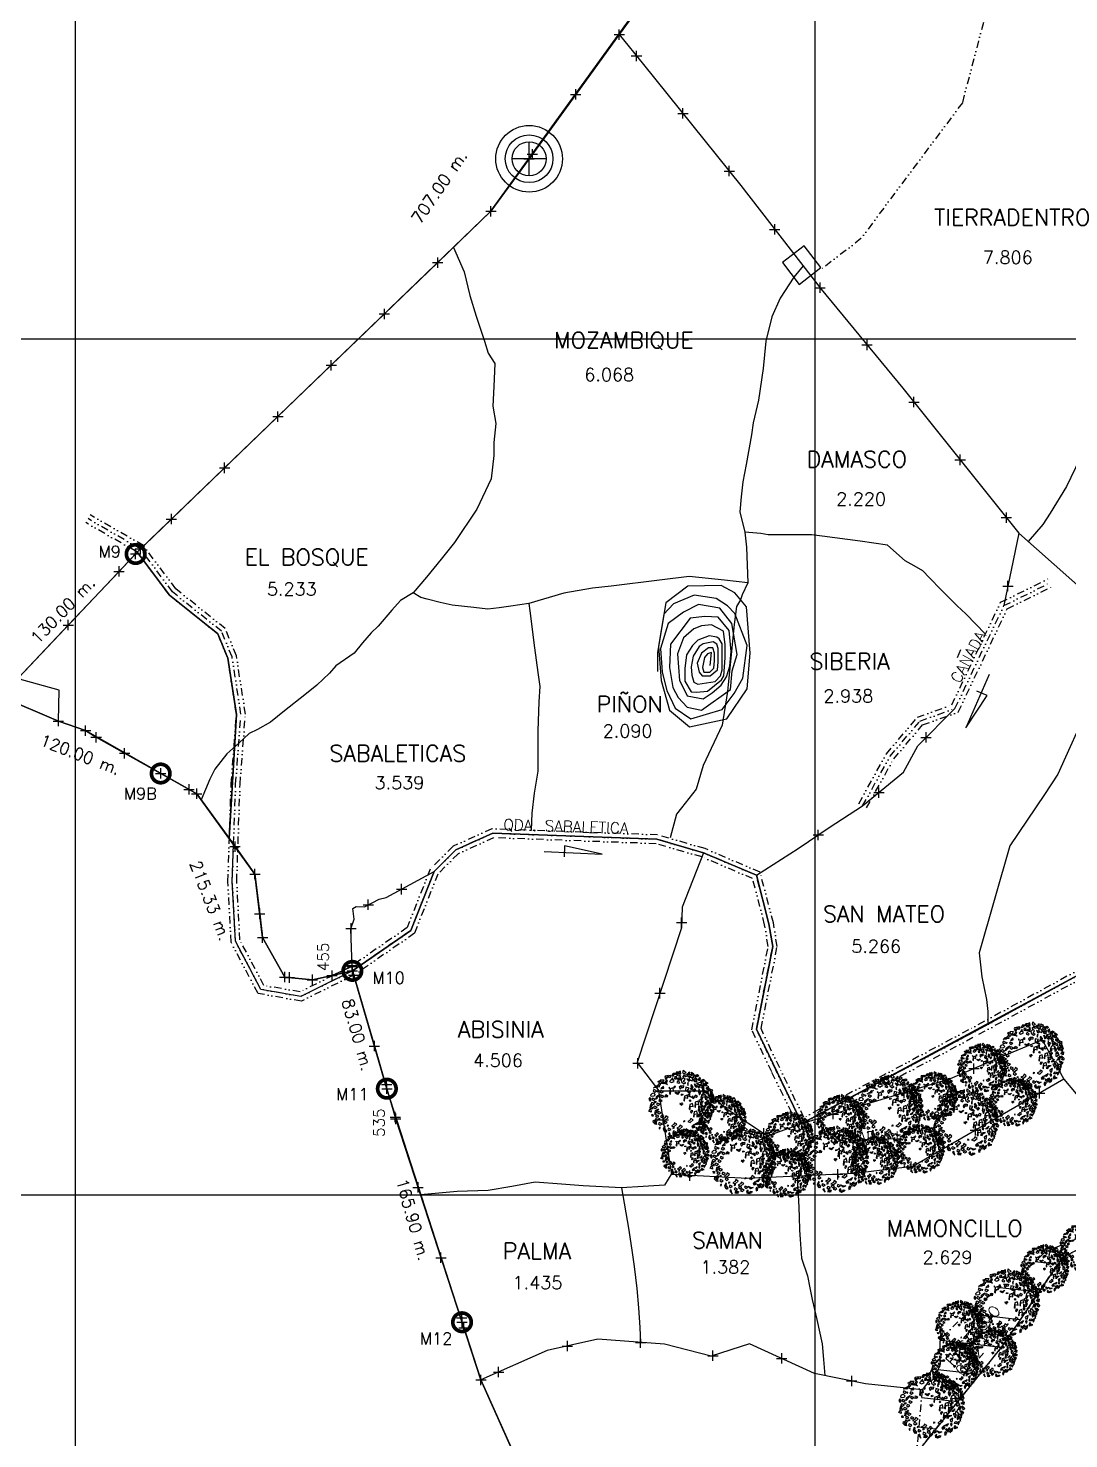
# Model space of a CAD drawing. Extents: x 0 to 28539, y 0 to 9112.
# Drawn here: x 25664 to 26367, y 5932 to 6886 of the extents above; entities that cross this region are included whole.
import ezdxf
from ezdxf.enums import TextEntityAlignment as Align

# ---------------------------------------------------------------- set-up
doc = ezdxf.new("R2010")
doc.units = 0
doc.header["$LTSCALE"] = 10
doc.header["$MEASUREMENT"] = 0
doc.header["$PDMODE"] = 2
doc.header["$PDSIZE"] = 3.5
doc.linetypes.add('DASHDOT', pattern=[1, 0.5, -0.25, 0, -0.25])
doc.linetypes.add('DIVIDE', pattern=[1.25, 0.5, -0.25, 0, -0.25, 0, -0.25])
doc.layers.get('0').update_dxf_attribs({"linetype": 'CONTINUOUS'})
for name, color, linetype in [('ARBOL4', 76, 'CONTINUOUS'), ('AREA', 2, 'CONTINUOUS'), ('CANO', 5, 'DIVIDE'), ('CERCO', 2, 'CONTINUOUS'), ('COORD', 8, 'CONTINUOUS'), ('DIV-', 5, 'CONTINUOUS'), ('HOJA', 8, 'CONTINUOUS'), ('LIMITE', 6, 'CONTINUOUS'), ('MOJON', 2, 'CONTINUOUS'), ('MURO', 3, 'CONTINUOUS'), ('PL', 3, 'CONTINUOUS'), ('PUA', 1, 'CONTINUOUS'), ('R', 1, 'CONTINUOUS'), ('r-100', 6, 'CONTINUOUS'), ('R-100B', 6, 'CONTINUOUS'), ('R60', 2, 'CONTINUOUS'), ('RASTROJO', 2, 'DASHDOT')]:
    doc.layers.add(name, color=color, linetype=linetype)
doc.styles.add('ATTR', font='romans.shx', dxfattribs={"width": 0.8, "height": 0.7})
doc.styles.add('SIMPLEX', font='simplex', dxfattribs={"height": 8})

# ---------------------------------------------------------------- blocks, each defined once
blk = doc.blocks.new('DEC1')
for points in [[(-22.482173, 47.292998), (-22.915303, 48.664658), (-25.556323, 50.836408), (-20.701343, 52.081818), (-20.707443, 47.864548)], [(-17.825703, 50.144688), (-15.340965, 55.637398), (-11.893769, 55.475018), (-12.802246, 52.160138), (-14.540878, 53.429518), (-15.347061, 51.420148), (-14.679306, 50.283108)], [(-10.286347, 57.002498), (-6.636353, 53.173978), (-4.977264, 55.300948), (-2.322731, 54.024758), (-2.654549, 58.704078), (-5.640907, 57.002498)], [(-2.654549, 51.047028), (-4.645447, 48.494678), (-3.318176, 45.091538), (-1.990913, 46.793108)], [(2.096443, 60.253408), (0.995445, 56.151728), (3.318161, 54.875548), (7.299967, 55.726328)], [(2.654526, 51.897798), (6.304517, 49.345458), (10.949967, 51.047028), (8.959067, 52.748598), (6.304517, 51.897798)], [(13.272677, 57.002498), (10.949967, 55.726328), (12.609047, 54.024758), (14.268137, 54.875548)], [(16.259037, 52.323198), (16.922667, 53.599378), (16.590857, 57.002498), (20.904477, 54.450148), (17.918117, 51.472418)], [(21.568117, 51.047028), (27.209017, 53.173978), (29.531737, 50.621628), (26.545377, 48.920058), (26.213557, 51.047028), (24.222657, 50.196248), (23.890837, 48.920058)], [(-44.561383, 31.831348), (-39.273253, 31.705098), (-39.604093, 34.382268), (-36.824663, 35.356908), (-40.368063, 38.431048), (-41.276543, 35.116178)], [(-42.472623, 24.672728), (-44.131713, 23.396548), (-42.804433, 22.971158)], [(-38.104163, 42.886048), (-35.982343, 39.207198), (-33.437553, 39.947208), (-31.223573, 43.364378)], [(-32.518103, 32.329788), (-36.831723, 28.075868), (-31.854473, 28.926648)], [(-31.801213, 37.372358), (-27.415503, 38.148518), (-25.333863, 42.636518), (-27.944843, 42.431948), (-29.220293, 39.953298)], [(-27.902623, 48.490098), (-28.642653, 45.945318), (-26.266303, 45.915268), (-25.694743, 47.690008)], [(-22.563583, 30.628218), (-22.563583, 28.501248), (-21.568133, 29.352038)], [(-17.061733, 46.095918), (-21.688173, 40.867878), (-18.577893, 39.165388), (-13.789101, 40.946228), (-14.889992, 43.454908), (-16.965533, 43.184148)], [(-12.277245, 32.755178), (-14.599968, 30.628218), (-13.604515, 29.777438), (-11.2818, 30.628218)], [(-12.70607, 49.248398), (-13.313744, 45.632738), (-10.937401, 45.602688), (-9.258873, 49.086028)], [(-7.299988, 42.539188), (-9.290886, 39.136068), (-5.640907, 37.859878), (-3.981812, 39.136068)], [(-1.990913, 33.180578), (-4.977264, 30.628218), (-3.318176, 27.225088), (-0.99546, 30.202838)], [(2.322716, 47.218508), (-1.327278, 43.815368), (-0.66365, 40.412228), (3.318161, 37.009098), (6.636337, 38.710668), (2.654526, 40.837618), (5.309077, 44.666158)], [(6.636337, 30.628218), (6.304517, 25.523518), (13.272677, 21.269598), (14.931767, 22.120378), (9.290877, 25.098128), (12.277227, 29.352038)], [(10.949967, 39.136068), (9.622697, 36.158308), (10.618147, 33.605958), (10.949967, 36.158308)], [(19.245397, 47.643888), (12.277227, 47.218508), (13.272677, 43.815368), (17.918117, 41.688418), (18.913577, 44.240768), (17.254487, 45.516938)], [(15.927217, 35.307528), (16.922667, 29.777438), (14.268137, 28.075868), (17.918117, 26.799688), (19.245397, 31.479008)], [(21.568117, 28.075868), (20.240847, 25.098128), (22.231747, 24.247348), (23.890837, 25.948898)], [(24.554477, 46.793108), (21.568117, 44.666158), (23.227197, 42.964588), (26.877177, 44.240768)], [(23.890837, 30.202838), (21.568117, 37.009098), (25.218107, 32.329788)], [(25.549927, 37.859878), (32.186277, 39.561448), (34.177167, 43.389968), (33.181717, 35.307528), (29.199917, 34.882128)], [(31.522627, 48.069288), (29.863537, 46.367708), (28.536287, 43.389968), (32.186277, 45.516938)], [(29.531737, 34.031358), (28.536287, 31.053608), (36.499887, 31.479008), (33.181717, 34.456738)], [(29.863537, 27.650488), (28.536287, 22.971158), (30.527177, 17.441068), (32.186277, 20.418808), (29.863537, 22.120378)], [(35.504437, 27.650488), (36.168077, 22.120378), (39.154437, 21.694998), (40.813507, 23.821948)], [(36.831707, 44.240768), (35.836257, 42.539188), (37.163527, 41.263018), (40.481707, 41.688418)], [(37.495347, 38.285278), (35.836257, 35.732928), (38.158977, 34.031358), (41.477157, 34.031358), (38.158977, 35.307528)], [(40.813507, 40.412228), (40.481707, 39.136068), (42.804427, 37.434478), (45.458957, 37.859878)], [(44.795317, 26.374298), (42.804427, 28.075868), (42.472607, 29.777438), (43.799877, 31.053608), (46.454417, 29.352038)], [(49.772577, 26.799688), (48.445307, 25.098128), (50.436227, 23.396548), (53.754397, 25.523518)], [(-52.427143, -0.850769), (-55.081683, 0.4254), (-56.077133, -5.104706), (-55.081683, -6.380875), (-50.436243, -6.380875), (-51.099873, -5.104706), (-53.754413, -4.253914)], [(-52.427143, 19.568028), (-50.104423, 20.844198), (-46.786243, 17.441068), (-49.108973, 14.888718), (-53.754413, 14.463338), (-54.418043, 17.441068)], [(-48.445333, 5.530108), (-46.786243, 3.828518), (-44.795343, 5.104708)], [(-45.127153, 9.784018), (-44.463523, 14.463338), (-38.490813, 18.717258), (-39.818083, 15.739508)], [(-30.195383, 13.187148), (-28.536293, 17.866458), (-25.218123, 16.164898), (-26.213573, 13.187148), (-27.872663, 14.463338)], [(-5.640907, 20.844198), (-7.963623, 18.291858), (-11.2818, 20.418808), (-11.2818, 22.120378), (-7.963623, 20.844198), (-4.313629, 22.971158)], [(-0.66365, 1.276169), (-2.322731, 0.4254), (-1.327278, -0.425384), (0, 0)], [(-0.66365, 18.717258), (0.663628, 19.142638), (1.659081, 17.441068), (-0.66365, 16.590288)], [(18.581767, 15.739508), (16.922667, 13.187148), (19.245397, 11.060198), (21.236297, 11.910978), (19.577217, 13.612548)], [(29.531737, 7.231658), (31.854457, 4.679318), (32.186277, 0), (35.504437, 3.403137), (33.513537, 9.784018)], [(40.481707, 17.015668), (43.799877, 11.910978), (41.477157, 8.507848), (41.145337, 11.910978)], [(46.454417, 20.844198), (44.463497, 22.120378), (42.472607, 21.269598), (42.804427, 19.568028), (45.458957, 19.142638)], [(46.454417, 6.380878), (46.122607, 4.679318), (43.468057, 5.104708), (43.799877, 7.657058)], [(49.440767, 0.4254), (49.772577, -4.679306), (43.799877, -7.231651), (47.449857, -3.828529)], [(48.777127, 16.164898), (48.445307, 12.761768), (50.768037, 11.060198), (52.095307, 13.187148)], [(51.099847, 20.418808), (52.095307, 16.590288), (56.077117, 13.187148), (54.418027, 17.866458)], [(52.095307, 5.955488), (54.086217, 3.403137), (55.745307, 4.679318), (54.418027, 8.082458)], [(-50.768053, -17.015672), (-50.436243, -19.993412), (-52.427143, -19.568022), (-52.758963, -16.590282)], [(-47.449883, -17.015672), (-46.454433, -9.784004), (-41.145353, -6.806266), (-44.131713, -11.06018)], [(-45.458983, -31.478992), (-46.786243, -26.799672), (-44.463523, -23.396552), (-43.468073, -26.374292), (-44.463523, -28.075852)], [(30.195357, -3.828529), (28.536287, -5.53009), (29.863537, -6.806266)], [(47.118057, -15.739494), (45.127137, -17.866462), (46.122607, -22.120372), (48.445307, -19.568022)], [(50.436227, -9.784004), (51.099847, -13.187141), (53.754397, -13.187141), (55.413487, -10.634796), (53.090757, -11.06018)], [(-28.204473, -43.389972), (-32.518103, -44.240752), (-30.195383, -47.218492), (-26.545393, -46.367702)], [(20.572657, -34.456732), (16.922667, -37.859872), (18.249947, -39.986832), (21.236297, -38.285262)], [(22.563567, -50.621622), (25.218107, -49.770842), (22.563567, -48.069272)], [(24.554477, -39.561442), (23.890837, -40.837612), (27.872647, -44.666142), (34.508987, -42.539172), (32.186277, -40.412222), (27.872647, -41.688402)], [(38.158977, -36.583692), (38.822617, -39.136042), (45.127137, -37.434482)], [(48.113497, -26.799672), (45.127137, -28.501252), (45.458957, -32.755162), (47.118057, -30.202822)], [(-11.2818, -55.300932), (-13.936333, -51.472412), (-10.286347, -51.472412), (-7.963623, -52.323192)], [(9.622697, -56.151712), (6.304517, -54.024762), (8.295417, -52.748592), (8.959067, -53.173982), (12.277227, -53.173982), (12.277227, -51.472412), (15.595407, -51.897802), (14.268137, -54.024762)]]:
    blk.add_lwpolyline(points, close=True)
at = {"style": 'ATTR', "width": 0.8, "flags": 1}
blk.add_attdef('ESTCODE', (0, 0), '', height=0.7, dxfattribs=at)
blk = doc.blocks.new('A$C3B855193')
for p, q in [((3.91, 4.03), (4.16, 4.03)), ((4.04, 3.91), (4.04, 4.16))]:
    blk.add_line(p, q)
for points in [[(1.36, 6.69), (1.18, 6.59), (1.15, 6.73), (1.33, 6.83)], [(2.34, 7.24), (2.35, 7.44), (1.97, 7.36), (1.92, 7.26), (2.05, 6.96), (2.11, 7.04), (2.09, 7.23)], [(2.86, 7.16), (2.8, 7.01), (2.93, 6.92)], [(3.22, 7.07), (3.54, 7.15), (3.97, 6.89), (3.75, 6.89)], [(3.64, 7.8), (3.79, 7.69), (3.66, 7.38), (3.44, 7.46), (3.28, 7.74), (3.45, 7.87)], [(4.24, 7.3), (4.11, 7.38), (4.12, 7.28)], [(5, 6.88), (4.61, 7.04), (4.8, 6.74)], [(4.64, 7.63), (4.78, 7.29), (4.94, 7.39), (5.08, 7.24), (5.17, 7.55), (4.94, 7.51)], [(5.52, 7.52), (5.34, 7.29), (5.46, 7.15), (5.74, 7.1)], [(5.34, 6.97), (5.51, 6.71), (5.85, 6.7), (5.77, 6.87), (5.58, 6.88)], [(6.16, 7.03), (5.97, 7.01), (6.04, 6.85), (6.17, 6.87)], [(6.23, 6.65), (6.3, 6.72), (6.37, 6.94), (6.58, 6.67), (6.31, 6.55)], [(0.93, 5.59), (0.62, 5.73), (0.52, 5.58), (0.71, 5.44)], [(0.58, 5.96), (0.85, 6.17), (1.13, 6.12), (0.96, 5.97), (0.83, 5.99)], [(1.76, 5.49), (1.44, 5.63), (1.35, 5.48), (1.54, 5.34)], [(1.45, 6.48), (1.94, 6.62), (2.27, 6.36), (1.92, 6.43)], [(2.93, 5.95), (2.59, 5.83), (2.51, 5.27), (2.61, 5.19), (2.65, 5.63), (3, 5.56)], [(3.85, 6.21), (4.19, 6.23), (4.17, 5.97), (3.95, 5.96), (3.99, 6.1)], [(5, 4.86), (4.78, 4.93), (4.82, 5.2), (4.93, 5.25), (4.94, 5), (5.18, 4.83)], [(5.16, 6.2), (5.03, 6.14), (5.11, 6.1)], [(5.58, 5.6), (5.38, 5.69), (5.36, 5.61), (5.47, 5.48)], [(6.3, 6.27), (5.84, 6.42), (5.82, 6.18), (6.06, 5.92), (6.19, 6.06), (6.12, 6.19)], [(6.34, 5.55), (6.07, 5.59), (6.09, 5.32), (6.21, 5.25)], [(6.9, 5.07), (6.58, 5.21), (6.39, 5.07), (6.28, 4.73), (6.48, 4.56), (6.5, 4.87), (6.82, 4.81)], [(6.62, 6.08), (6.37, 6.02), (6.44, 5.87), (6.7, 5.86)], [(6.54, 6.43), (6.95, 6.42), (7.04, 6.2), (6.8, 6.17), (6.84, 6.31), (6.69, 6.31), (6.63, 6.24)], [(7.01, 5.49), (6.79, 5.55), (6.61, 5.37), (6.76, 5.33)], [(7.18, 6.14), (7.04, 5.8), (7.22, 5.75), (7.21, 5.55), (7.5, 5.7), (7.31, 5.84)], [(7.21, 5.18), (7.15, 4.87), (7.38, 4.62), (7.43, 4.8), (7.31, 4.94)], [(7.72, 5.44), (7.43, 5.4), (7.42, 5.21), (7.58, 4.98)], [(0.3, 4.54), (0.13, 4.79), (0, 4.56), (0.15, 4.35)], [(0.67, 4.04), (0.35, 4.18), (0.25, 4.03), (0.44, 3.89)], [(0.77, 4.57), (0.46, 4.71), (0.36, 4.56), (0.55, 4.42)], [(1, 3.6), (0.68, 3.73), (0.58, 3.59), (0.77, 3.45)], [(1.35, 3.97), (1.04, 4.11), (0.94, 3.97), (1.13, 3.83)], [(1.62, 4.4), (1.31, 4.54), (1.21, 4.4), (1.4, 4.26)], [(1.83, 4.93), (1.51, 5.07), (1.41, 4.93), (1.6, 4.78)], [(3.89, 4), (3.8, 4.09), (3.77, 4), (3.83, 3.93)], [(4.65, 5.08), (4.31, 4.96), (4.23, 4.4), (4.33, 4.32), (4.37, 4.76), (4.72, 4.68)], [(5.01, 4.48), (5.07, 4.41), (4.99, 4.3), (4.87, 4.42)], [(5.3, 4.07), (4.97, 3.95), (4.89, 3.39), (4.99, 3.31), (5.02, 3.75), (5.38, 3.67)], [(5.89, 4.96), (5.65, 5.08), (5.47, 4.88), (5.73, 4.82)], [(5.96, 4.34), (5.63, 4.22), (5.55, 3.66), (5.65, 3.58), (5.68, 4.02), (6.04, 3.95)], [(6.51, 3.88), (6.19, 3.66), (6.01, 3.79), (6.03, 3.52), (6.36, 3.56)], [(6.62, 4.3), (6.4, 4.3), (6.26, 4.17), (6.43, 4.22)], [(6.41, 3.23), (6.78, 3.56), (6.58, 3.2)], [(7.39, 4), (7.17, 4.44), (6.98, 4.28), (6.98, 3.92), (7.17, 3.93), (7.2, 4.07)], [(7.48, 3.64), (7.26, 3.77), (7.2, 3.62), (7.38, 3.42)], [(7.61, 4.32), (7.71, 4.31), (7.91, 4.43), (7.87, 4.08), (7.6, 4.19)], [(7.67, 3.95), (7.96, 3.65), (7.86, 3.43), (7.67, 3.57), (7.8, 3.65), (7.69, 3.76), (7.6, 3.74)], [(7.82, 4.64), (7.68, 4.75), (7.62, 4.6), (7.72, 4.52)], [(0, 3.13), (0.17, 3.41), (0.27, 3.17), (0.28, 3)], [(0.52, 1.78), (0.56, 2.05), (0.7, 1.96), (0.69, 1.9), (0.78, 1.69), (0.89, 1.74), (0.95, 1.51), (0.78, 1.54)], [(1.23, 2.53), (0.91, 2.67), (0.81, 2.53), (1, 2.39)], [(1.48, 2.94), (1.16, 3.08), (1.06, 2.93), (1.25, 2.79)], [(1.58, 1.6), (1.26, 1.74), (1.17, 1.6), (1.36, 1.45)], [(1.38, 2.19), (1.23, 2.25), (1.18, 2.13)], [(1.85, 2.48), (1.53, 2.62), (1.43, 2.48), (1.62, 2.34)], [(2.07, 2.54), (1.97, 2.32), (1.68, 2.17), (1.99, 2.05), (2.34, 2.35)], [(2.21, 1.79), (1.9, 1.93), (1.8, 1.79), (1.99, 1.64)], [(3.12, 1.73), (3.02, 1.51), (2.73, 1.36), (3.04, 1.24), (3.39, 1.55)], [(4.41, 1.9), (4.26, 1.96), (4.21, 1.84)], [(5.1, 2.24), (5, 2.03), (4.71, 1.88), (5.02, 1.76), (5.37, 2.06)], [(5.34, 3.17), (5.13, 3.21), (5.06, 3), (5.17, 2.9), (5.23, 3.05)], [(5.8, 3.14), (5.47, 3.03), (5.39, 2.47), (5.49, 2.38), (5.52, 2.82), (5.88, 2.75)], [(6.02, 1.81), (5.79, 1.46), (5.51, 1.52), (5.71, 1.63)], [(6.41, 2.78), (6.07, 2.74), (5.78, 2.46), (6.01, 2.44), (6.06, 2.63)], [(6.21, 3.32), (5.98, 3.32), (5.98, 3.17), (6.14, 3.11)], [(6.56, 2.42), (6.23, 2.23), (6.28, 2.03), (6.46, 1.98)], [(6.43, 1.54), (6.46, 1.7), (6.35, 1.8), (6.25, 1.74), (6.29, 1.56)], [(6.81, 2.98), (6.59, 2.96), (6.83, 2.46), (6.93, 2.76)], [(6.74, 1.8), (6.79, 1.97), (6.89, 2.04), (7.01, 1.99), (6.97, 1.77)], [(6.94, 3.33), (7.23, 2.96), (7.53, 2.94), (6.99, 2.78), (6.85, 3.02)], [(7.29, 2.59), (7.09, 2.62), (7.04, 2.43), (7.13, 2.22), (7.12, 2.46)], [(7.75, 3.23), (7.6, 3.29), (7.37, 3.3), (7.61, 3.12)], [(7.52, 2.43), (7.43, 2.42), (7.38, 2.22), (7.48, 2.07)], [(7.65, 2.79), (7.52, 2.81), (7.47, 2.69), (7.59, 2.49)], [(1.23, 1.11), (1.35, 0.96), (1.39, 1.18)], [(1.98, 1.28), (1.88, 1.29), (1.75, 0.93), (2.07, 0.57), (2.14, 0.77), (1.94, 1.01)], [(2.43, 1.39), (2.28, 1.44), (2.23, 1.32)], [(2.71, 0.92), (2.39, 1.06), (2.29, 0.91), (2.48, 0.77)], [(2.55, 0.5), (2.4, 0.38), (2.68, 0.03)], [(3.1, 1.09), (2.95, 1.15), (2.9, 1.03)], [(3.33, 0.59), (3.01, 0.73), (2.91, 0.58), (3.1, 0.44)], [(3.44, 0.13), (3.25, 0.27), (2.99, 0.14), (3.2, 0.1)], [(3.79, 1.44), (3.69, 1.22), (3.4, 1.07), (3.71, 0.95), (4.06, 1.26)], [(3.84, 0.76), (3.53, 0.9), (3.43, 0.76), (3.62, 0.62)], [(4.12, 0.5), (3.93, 0.56), (3.68, 0.39), (3.91, 0.31)], [(4.55, 0.82), (4.24, 0.95), (4.14, 0.81), (4.33, 0.67)], [(4.59, 0.45), (4.39, 0.31), (4.46, 0.14), (4.67, 0.11), (4.58, 0.24)], [(5.21, 0.79), (4.89, 0.63), (4.57, 0.94), (4.88, 0.8)], [(5.51, 1.14), (5.39, 1.12), (5.34, 1.3), (5.52, 1.35)], [(5.63, 0.77), (5.53, 0.58), (5.65, 0.5), (5.83, 0.68)], [(6.19, 1.26), (5.97, 1.19), (5.92, 1), (6.1, 0.97)], [(6.53, 1.23), (6.31, 1.06), (6.2, 0.72), (6.46, 0.95)], [(6.9, 1.49), (6.75, 1.53), (6.7, 1.35), (6.93, 1.2)]]:
    blk.add_lwpolyline(points, close=True)
at = {"xscale": 0.06928556762807148, "yscale": 0.06928556762807148, "zscale": 0.06928556762807148}
blk.add_blockref('DEC1', (4.02, 3.89), dxfattribs=at)

msp = doc.modelspace()

# ---------------------------------------------------------------- linework, layer by layer
at = {"layer": 'AREA'}
for p in [(26063.548, 6881.505), (25976.878, 6761.996), (25739.912, 6533.719), (25684.468, 6417.323), (25702.874, 6410.845), (25710.002, 6406.398), (25753.611, 6381.862), (25777.974, 6368.156), (25817.352, 6313.869), (25822.516, 6270.857), (25837.524, 6244.2), (25869.436, 6245.198), (25883.015, 6251.315), (25883.19, 6248.391), (25883.19, 6248.391), (25856.195, 6242.412), (25906.321, 6171.654), (25906.496, 6168.73), (25906.496, 6168.73), (25912.462, 6148.341), (25957.133, 6013.727), (25957.308, 6010.803), (25957.308, 6010.803), (25970.029, 5971.79)]:
    msp.add_point(p, dxfattribs=at)
at = {"layer": 'CANO', "color": 12, "true_color": 0xd01114}
msp.add_lwpolyline([(26309.708, 6889.57), (26295.501, 6835.43), (26226.9, 6743.55), (26200.57, 6723.131)], dxfattribs=at)
at = {"layer": 'CANO'}
for points in [[(26377.484, 6247.539), (26301.178, 6205.894), (26187.064, 6145.089), (26169.303, 6181.419), (26156.288, 6208.979), (26167.28, 6264.907), (26164.787, 6280.25), (26156.24, 6312.995), (26120.564, 6328.243), (26089.007, 6337.384), (25978.077, 6341.458), (25952.999, 6330.149), (25938.374, 6315.569), (25922.683, 6275.766), (25883.19, 6248.391), (25848.266, 6231.104), (25821.358, 6235.797), (25804.149, 6268.54), (25801.998, 6308.894), (25804.248, 6374.696), (25807.832, 6421.944), (25801.837, 6460.687), (25794.727, 6478.069), (25761.642, 6504.643), (25739.912, 6533.719), (25704.483, 6554.195)], [(26225.47, 6361.425), (26244.114, 6395.234), (26265.078, 6419.861), (26288.304, 6428.179), (26321.302, 6497.599), (26353.988, 6513.776)], [(26228.097, 6359.977), (26246.595, 6393.52), (26266.844, 6417.306), (26290.482, 6425.773), (26323.565, 6495.372), (26355.319, 6511.087)], [(26230.724, 6358.528), (26249.075, 6391.806), (26268.609, 6414.752), (26292.66, 6423.366), (26325.828, 6493.144), (26356.649, 6508.398)]]:
    msp.add_lwpolyline(points, dxfattribs=at)
at = {"layer": 'CANO', "color": 152, "true_color": 0x2a7dc6}
for points in [[(26377.334, 6250.875), (26299.754, 6208.534), (26188.395, 6149.197), (26172.007, 6182.718), (26159.422, 6209.368), (26170.327, 6264.856), (26167.725, 6280.87), (26158.771, 6315.175), (26121.574, 6331.073), (26089.486, 6340.368), (25977.484, 6344.481), (25951.268, 6332.659), (25935.812, 6317.251), (25920.226, 6277.713), (25881.662, 6250.982), (25847.814, 6234.228), (25823.327, 6238.498), (25807.11, 6269.355), (25805.001, 6308.923), (25807.244, 6374.531), (25810.849, 6422.061), (25804.747, 6461.495), (25797.21, 6479.922), (25763.817, 6506.743), (25741.946, 6536.008), (25705.984, 6556.792)], [(26377.634, 6244.203), (26302.602, 6203.253), (26185.733, 6140.98), (26166.599, 6180.119), (26153.154, 6208.589), (26164.232, 6264.957), (26161.848, 6279.629), (26153.708, 6310.814), (26119.553, 6325.412), (26088.527, 6334.399), (25978.669, 6338.434), (25954.73, 6327.638), (25940.935, 6313.886), (25925.14, 6273.819), (25884.718, 6245.8), (25848.717, 6227.98), (25819.389, 6233.095), (25801.188, 6267.725), (25798.995, 6308.866), (25801.252, 6374.86), (25804.814, 6421.826), (25798.926, 6459.878), (25792.244, 6476.215), (25759.467, 6502.542), (25737.877, 6531.429), (25702.982, 6551.597)]]:
    msp.add_lwpolyline(points, dxfattribs=at)
at = {"layer": 'CERCO'}
msp.add_line((26364.027, 6175.135), (26372.344, 6165.332), dxfattribs=at)
for points in [[(26198.733, 7069.395), (26063.548, 6881.505), (26079.895, 6861.366), (26145.737, 6779.43), (26200.034, 6709.418), (26255.157, 6642.502), (26333.648, 6544.415), (26323.565, 6495.372)], [(26063.548, 6881.505), (25976.878, 6761.996)], [(25645.484, 6433.905), (25739.912, 6533.719), (25976.878, 6761.996)], [(26333.648, 6544.415), (26415.156, 6471.951), (26562.665, 6384.224), (26602.191, 6360.151), (26720.616, 6330.231), (26738.002, 6338.793), (26820.596, 6387.671)], [(25684.468, 6417.323), (25684.989, 6438.117), (25659.713, 6445.154), (25657.167, 6446.255)], [(25684.468, 6417.323), (25645.484, 6433.905)], [(26156.24, 6312.995), (26184.484, 6331.094), (26205.532, 6345.313), (26228.097, 6359.977), (26255.811, 6382.647), (26265.386, 6400.671), (26290.482, 6425.773)], [(26268.301, 5965.172), (26229.973, 5969.236), (26195.588, 5976.187), (26151.584, 5996.245), (26125.77, 5987.807), (26094.217, 5995.861), (26049.062, 5999.292), (26014.936, 5991.595), (25970.029, 5971.79), (25912.462, 6148.341), (25883.19, 6248.391), (25883.015, 6251.315), (25869.436, 6245.198), (25856.195, 6242.412), (25837.524, 6244.2), (25822.516, 6270.857), (25817.352, 6313.869), (25777.974, 6368.156), (25710.002, 6406.398), (25702.874, 6410.845), (25684.468, 6417.323)], [(26120.564, 6328.243), (26106.053, 6291.456), (26105.556, 6277.497), (26075.778, 6186.475), (26090.221, 6167.36)], [(25883.015, 6251.315), (25882.198, 6276.927), (25884.5, 6283.373), (25883.505, 6290.531), (25885.728, 6291.928), (25891.4, 6291.794), (25901.34, 6296.958), (25905.996, 6297.983), (25938.374, 6315.569)], [(25970.029, 5971.79), (26064.771, 5759.564), (26073.357, 5640.162), (26102.924, 5605.678), (26128.958, 5627.456), (26144.173, 5637.742), (26176.884, 5662.238), (26196.085, 5671.931)]]:
    msp.add_lwpolyline(points, dxfattribs=at)
msp.add_lwpolyline([(26349.417, 6201.675), (26364.027, 6175.135), (26261.983, 6116.018), (26222.496, 6111.392), (26150.324, 6108.06), (26099.015, 6110.591), (26090.221, 6167.36), (26120.893, 6167.177), (26137.847, 6153.933), (26163.879, 6136.748), (26187.064, 6145.089), (26287.568, 6175.543), (26319.475, 6189.297)], close=True, dxfattribs=at)
at = {"layer": 'COORD'}
for p, q in [((25695.703, 9011.951), (25695.703, 5554.586)), ((26195.703, 9011.951), (26195.703, 5554.586)), ((22908.88, 6675.738), (28539.086, 6675.738)), ((22884.719, 6097.055), (28514.925, 6097.055))]:
    msp.add_line(p, q, dxfattribs=at)
at = {"layer": 'DIV-'}
for points in [[(26426.82, 6903.367), (26425.59, 6883.596), (26425.381, 6855.213), (26422.266, 6831.785), (26416.057, 6803.84), (26415.721, 6782.11), (26414.848, 6760.322), (26412.231, 6749.428), (26409.613, 6724.591), (26401.759, 6704.982), (26396.524, 6698.445), (26396.524, 6685.373), (26393.906, 6672.3), (26393.906, 6654.87), (26390.088, 6637.985), (26380.598, 6608.245), (26374.926, 6594.519), (26365.972, 6576.018), (26354.908, 6557.78), (26349.808, 6550.195), (26340.074, 6538.702)], [(25951.595, 6737.64), (25958.75, 6721.097), (25962.51, 6705.139), (25966.896, 6691.058), (25972.535, 6674.162), (25975.042, 6666.026), (25979.428, 6659.142), (25978.801, 6643.497), (25978.175, 6630.356), (25980.054, 6618.465), (25978.801, 6605.726), (25978.801, 6596.875), (25976.921, 6581.074), (25967.366, 6560.579), (25952.171, 6538.05), (25943.085, 6526.785), (25933.373, 6514.582), (25924.287, 6503.943), (25915.775, 6498.851), (25909.945, 6492.3), (25900.616, 6481.382), (25895.952, 6477.014), (25890.121, 6470.172), (25884.291, 6463.33), (25872.047, 6454.596), (25867.674, 6449.646), (25859.155, 6441.5), (25850.978, 6435.083), (25837.23, 6424.159), (25827.889, 6416.635), (25818.999, 6411.67), (25813.424, 6408.81), (25806.343, 6402.321), (25798.298, 6395.225), (25790.098, 6384.777), (25786.847, 6377.953), (25780.9, 6364.122)], [(26187.865, 6725.109), (26181.478, 6717.406), (26172.33, 6703.285), (26166.61, 6690.54), (26162.649, 6674.279), (26160.889, 6655.821), (26157.809, 6634.286), (26154.093, 6618.992), (26152.915, 6610.76), (26149.383, 6590.767), (26147.028, 6579.007), (26146.086, 6568.893), (26145.144, 6558.779), (26148.441, 6545.137), (26149.618, 6534.788), (26150.56, 6510.769), (26146.671, 6502.723), (26145.602, 6499.294), (26142.782, 6494.677), (26141.311, 6482.561), (26139.606, 6466.912), (26136.652, 6437.236), (26133.224, 6414.637), (26120.357, 6387.284), (26115.578, 6371.313), (26105.652, 6358.646), (26102.343, 6354.424), (26097.932, 6338.269)], [(26311.06, 6476.052), (26297.734, 6489.915), (26292.078, 6495.25), (26281.269, 6506.102), (26273.224, 6514.237), (26268.825, 6518.787), (26262.855, 6522.239), (26256.885, 6525.691), (26244.944, 6536.361), (26226.405, 6538.872), (26200.638, 6542.324), (26193.411, 6543.265), (26164.188, 6543.265), (26159.3, 6544.201), (26148.441, 6545.137)], [(26150.56, 6510.769), (26134.781, 6512.679), (26110.76, 6515.031), (26090.742, 6512.679), (26058.007, 6508.445), (26045.525, 6507.269), (26026.213, 6503.859), (26002.547, 6496.723), (26003.091, 6491.831), (26006.312, 6466.717), (26008.618, 6450.238), (26009.914, 6440.656), (26009.223, 6430.297), (26008.531, 6410.787), (26008.531, 6392.485), (26008.531, 6383.335), (26006.111, 6368.487), (26004.382, 6355.02), (26003.96, 6343.509)], [(26125.128, 6454.79), (26125.931, 6463.611), (26123.121, 6462.809), (26121.114, 6460.403), (26119.909, 6453.587), (26120.712, 6450.38), (26122.719, 6450.38), (26124.727, 6450.38), (26127.537, 6453.186), (26127.938, 6457.998), (26127.938, 6463.21), (26126.734, 6466.818), (26123.924, 6466.818), (26119.106, 6463.21), (26116.296, 6456.394), (26117.501, 6450.38), (26119.508, 6447.974), (26121.114, 6447.974), (26125.128, 6447.974), (26129.946, 6451.983), (26130.347, 6457.196), (26130.347, 6463.611), (26130.347, 6466.417), (26129.544, 6469.224), (26127.135, 6470.828), (26120.311, 6469.625), (26117.501, 6467.62), (26113.486, 6461.205), (26112.282, 6453.988), (26112.683, 6448.375), (26113.888, 6443.564), (26116.698, 6442.361), (26128.34, 6443.965), (26131.953, 6447.974), (26133.157, 6451.983), (26133.157, 6460.002), (26133.157, 6469.625), (26131.15, 6472.832), (26129.544, 6474.035), (26124.325, 6474.837), (26116.698, 6472.03), (26113.085, 6468.422), (26109.07, 6462.007), (26107.866, 6452.785), (26107.866, 6444.366), (26112.282, 6437.149), (26115.895, 6436.748), (26123.121, 6437.55), (26132.756, 6445.168), (26134.361, 6447.974), (26135.164, 6460.002), (26135.164, 6468.823), (26133.96, 6478.044), (26125.931, 6482.455), (26119.106, 6481.653), (26113.888, 6479.648), (26107.063, 6473.634), (26103.048, 6462.809), (26104.253, 6444.767), (26107.063, 6439.554), (26109.472, 6434.342), (26120.311, 6432.338), (26126.332, 6436.347), (26132.354, 6441.559), (26135.967, 6447.172), (26138.376, 6454.389), (26139.179, 6464.413), (26137.975, 6478.445), (26130.347, 6487.667), (26121.515, 6488.068), (26111.479, 6486.865), (26098.231, 6469.224), (26097.428, 6453.587), (26099.837, 6439.955), (26103.45, 6433.139), (26109.472, 6426.724), (26119.106, 6424.72), (26138.777, 6438.753), (26139.982, 6451.182), (26143.193, 6462.408), (26139.58, 6483.257), (26131.551, 6493.681), (26117.099, 6496.087), (26107.063, 6490.874), (26096.625, 6483.257), (26091.406, 6466.417), (26092.611, 6450.38), (26095.822, 6437.951), (26101.443, 6425.923), (26111.88, 6418.706), (26133.157, 6425.121), (26141.186, 6435.946), (26147.208, 6446.37), (26150.018, 6468.422), (26141.588, 6490.073), (26136.77, 6495.285), (26129.143, 6500.096), (26114.289, 6502.502), (26100.238, 6496.488), (26093.815, 6489.672), (26090.202, 6467.62), (26091.808, 6444.767), (26097.428, 6424.72), (26111.077, 6413.493), (26136.369, 6418.706), (26150.018, 6439.153), (26152.025, 6463.21), (26149.617, 6494.483), (26141.588, 6504.105), (26132.354, 6508.917), (26109.873, 6508.516), (26095.019, 6497.289), (26089.399, 6463.611), (26089.399, 6457.998), (26089.399, 6450.781)], [(26002.547, 6496.723), (25990.181, 6495.038), (25982.409, 6493.98), (25974.638, 6492.921), (25965.336, 6494.024), (25950.733, 6495.754), (25942.491, 6497.39), (25933.777, 6499.742), (25929.421, 6500.918), (25924.287, 6503.943)], [(26408.383, 6477.972), (26388.606, 6451.66), (26384.799, 6439.777), (26375.756, 6416.248), (26365.286, 6392.958), (26360.051, 6381.312), (26350.978, 6367.721), (26339.333, 6350.275), (26327.688, 6332.83), (26306.747, 6260.581), (26308.651, 6244.421), (26311.858, 6228.98), (26312.81, 6220.9), (26312.81, 6213.54)], [(26099.08, 6111.643), (26094.244, 6103.455), (26079.629, 6102.618), (26065.013, 6101.782), (26039.085, 6103.145), (26024.529, 6104.053), (26006.788, 6105.416), (25990.867, 6102.69), (25974.946, 6099.964), (25954.067, 6099.192), (25929.184, 6097.055)], [(26184.005, 6109.615), (26184.005, 6103.335), (26184.585, 6097.055), (26184.988, 6088.335), (26185.218, 6081.787), (26185.471, 6073.173), (26185.87, 6066.762), (26186.872, 6054.087), (26190.88, 6042.078), (26192.438, 6034.072), (26193.997, 6026.067), (26197.114, 6012.724), (26200.677, 5996.268), (26201.599, 5985.527), (26202.521, 5974.785)], [(26065.013, 6101.782), (26066.833, 6091.333), (26070.017, 6073.161), (26072.413, 6057.965), (26073.717, 6048.526), (26075.475, 6033.636), (26076.513, 6020.473), (26077.41, 6007.188), (26077.979, 5997.095)]]:
    msp.add_lwpolyline(points, dxfattribs=at)
msp.add_lwpolyline([(26185.203, 6712.603), (26199.897, 6723.999), (26188.516, 6738.675), (26173.821, 6727.279)], close=True, dxfattribs=at)
at = {"layer": 'HOJA'}
for points in [[(26377.484, 6247.539), (26187.064, 6145.089), (26156.288, 6208.979), (26167.28, 6264.907), (26164.787, 6280.25), (26156.24, 6312.995), (26120.564, 6328.243), (26089.007, 6337.384), (25978.077, 6341.458), (25952.999, 6330.149), (25938.374, 6315.569), (25922.683, 6275.766), (25883.19, 6248.391), (25869.436, 6245.198), (25856.195, 6242.412), (25837.524, 6244.2), (25822.516, 6270.857), (25820.574, 6287.032), (25817.352, 6313.869), (25803.864, 6332.462), (25799.985, 6337.811), (25804.814, 6421.826), (25798.926, 6459.878), (25792.244, 6476.215), (25759.467, 6502.542), (25737.99, 6531.279), (25737.795, 6531.481), (25737.99, 6531.279), (25737.793, 6531.478), (25976.878, 6761.996), (26194.177, 7063.063)], [(26377.484, 6247.539), (26187.064, 6145.089), (26156.288, 6208.979), (26167.28, 6264.907), (26164.787, 6280.25), (26156.24, 6312.995), (26120.564, 6328.243), (26089.007, 6337.384), (25978.077, 6341.458), (25952.999, 6330.149), (25938.374, 6315.569), (25922.683, 6275.766), (25883.19, 6248.391), (25871.458, 6242.583), (25864.517, 6239.148), (25848.266, 6231.104), (25821.396, 6235.723), (25804.149, 6268.54), (25801.998, 6308.894), (25802.852, 6333.859), (25799.985, 6337.811), (25804.814, 6421.826), (25798.926, 6459.878), (25792.244, 6476.215), (25759.467, 6502.542), (25737.99, 6531.279), (25737.795, 6531.481), (25737.99, 6531.279), (25737.793, 6531.478), (25976.878, 6761.996), (26194.177, 7063.063)], [(25883.19, 6248.391), (25922.683, 6275.766), (25938.374, 6315.569), (25952.999, 6330.149), (25978.077, 6341.458), (26089.007, 6337.384), (26120.564, 6328.243), (26156.24, 6312.995), (26164.787, 6280.25), (26167.28, 6264.907), (26156.288, 6208.979), (26187.064, 6145.089), (26308.474, 6209.875), (26377.484, 6247.539), (26405.719, 6235.273), (26421.775, 6222.461), (26509.65, 6207.066), (26527.693, 6188.459), (26535.87, 6158.356), (26529.472, 6118.433), (26620.133, 6004.627), (26599.448, 5966.287), (26510.704, 5896.224)], [(25883.19, 6248.391), (25922.683, 6275.766), (25938.374, 6315.569), (25952.999, 6330.149), (25978.077, 6341.458), (26089.007, 6337.384), (26120.564, 6328.243), (26156.24, 6312.995), (26164.787, 6280.25), (26167.28, 6264.907), (26156.288, 6208.979), (26187.064, 6145.089), (26308.474, 6209.875), (26377.484, 6247.539)], [(26064.771, 5759.564), (25970.029, 5971.79), (25906.496, 6168.73), (25883.19, 6248.391)], [(26064.771, 5759.564), (25970.029, 5971.79), (25906.496, 6168.73), (25883.19, 6248.391)], [(26389.133, 6068.123), (26362.934, 6054.437), (26323.177, 5995.452), (26264.41, 5922.192)]]:
    msp.add_lwpolyline(points, dxfattribs=at)
msp.add_lwpolyline([(25736.673, 6530.295), (25737.99, 6531.279), (25759.467, 6502.542), (25792.244, 6476.215), (25798.926, 6459.878), (25804.814, 6421.826), (25799.985, 6337.811), (25777.974, 6368.156), (25702.874, 6410.845), (25684.468, 6417.323), (25645.484, 6433.905), (25657.167, 6446.255), (25691.141, 6482.167), (25725.503, 6518.488)], close=True, dxfattribs=at)
at = {"layer": 'LIMITE'}
msp.add_lwpolyline([(25645.484, 6433.905), (25657.167, 6446.255), (25691.141, 6482.167), (25725.503, 6518.488), (25736.673, 6530.295), (25760.822, 6553.862), (25796.831, 6588.551), (25832.84, 6623.24), (25868.85, 6657.929), (25904.859, 6692.618), (25940.868, 6727.307), (25976.878, 6761.996), (26002.65, 6797.532), (26034.194, 6841.028), (26063.548, 6881.505), (26081.926, 6907.048)], dxfattribs=at)
at = {"layer": 'MOJON', "const_width": 2.5}
for points in [[(25736.673, 6524.045, 1), (25736.673, 6536.545, 1)], [(25753.611, 6375.612, 1), (25753.611, 6388.112, 1)], [(25883.19, 6242.141, 1), (25883.19, 6254.641, 1)], [(25906.496, 6162.48, 1), (25906.496, 6174.98, 1)], [(25957.308, 6004.553, 1), (25957.308, 6017.053, 1)]]:
    msp.add_lwpolyline(points, format="xyb", close=True, dxfattribs=at)
at = {"layer": 'MOJON'}
msp.add_point((25736.673, 6530.295), dxfattribs=at)
at = {"layer": 'MURO'}
msp.add_lwpolyline([(26275.901, 7196.054), (26246.585, 7147.937), (26220.57, 7105.237), (26194.177, 7063.063), (26169.531, 7028.808), (26140.33, 6988.222), (26111.128, 6947.635), (26081.926, 6907.048), (26063.548, 6881.505), (26034.194, 6841.028), (26002.65, 6797.532), (25976.878, 6761.996), (25940.868, 6727.307), (25904.859, 6692.618), (25868.85, 6657.929), (25832.84, 6623.24), (25796.831, 6588.551), (25760.822, 6553.862), (25736.673, 6530.295), (25725.503, 6518.488), (25691.141, 6482.167), (25656.779, 6445.845), (25645.484, 6433.905)], dxfattribs=at)
msp.add_circle((26002.651, 6797.534), 22.528, dxfattribs=at)
at = {"layer": 'PL'}
for p, q in [((26002.65, 6785.97), (26002.65, 6809.095)), ((26014.212, 6797.532), (25991.087, 6797.532))]:
    msp.add_line(p, q, dxfattribs=at)
for points in [[(26081.926, 6907.048), (26063.548, 6881.505), (26034.194, 6841.028), (26004.84, 6800.552), (25976.878, 6761.996), (25940.868, 6727.307), (25904.859, 6692.618), (25868.85, 6657.929), (25832.84, 6623.24), (25796.831, 6588.551), (25760.822, 6553.862), (25736.673, 6530.295), (25725.503, 6518.488), (25691.141, 6482.167), (25657.167, 6446.255)], [(25645.484, 6433.905), (25684.468, 6417.323), (25702.874, 6410.845), (25710.002, 6406.398), (25729.25, 6395.568), (25753.611, 6381.862), (25772.827, 6371.051), (25777.974, 6368.156), (25803.864, 6332.462), (25817.352, 6313.869), (25820.574, 6287.032), (25822.516, 6270.857), (25837.524, 6244.2), (25856.195, 6242.412), (25869.436, 6245.198), (25883.19, 6248.391), (25898.074, 6197.516), (25906.496, 6168.73), (25912.115, 6149.527), (25927.579, 6101.98), (25943.079, 6054.443), (25957.308, 6010.803), (25970.029, 5971.79), (25990.411, 5926.133)]]:
    msp.add_lwpolyline(points, dxfattribs=at)
for radius in [16.135, 11.562]:
    msp.add_circle((26002.65, 6797.532), radius, dxfattribs=at)
msp.add_point((26002.65, 6797.532), dxfattribs=at)
at = {"layer": 'PUA'}
for p in [(26075.227, 6867.116), (26034.194, 6841.028), (26106.575, 6828.164), (26004.84, 6800.552), (26137.895, 6789.189), (26168.706, 6749.812), (25940.868, 6727.307), (26199.348, 6710.302), (25904.859, 6692.618), (26231.113, 6671.689), (25868.85, 6657.929), (26262.77, 6632.988), (25832.84, 6623.24), (25796.831, 6588.551), (26294.01, 6593.949), (25760.822, 6553.862), (26325.25, 6554.91), (25725.503, 6518.488), (26326.286, 6508.605), (25691.141, 6482.167), (26270.991, 6406.277), (25729.25, 6395.568), (25729.25, 6395.568), (25772.827, 6371.051), (25772.827, 6371.051), (26239.044, 6368.931), (26198.119, 6340.305), (25803.864, 6332.462), (25803.864, 6332.462), (25916.405, 6303.636), (25893.897, 6293.091), (25893.897, 6293.091), (25820.574, 6287.032), (25820.574, 6287.032), (25882.26, 6277.101), (26105.681, 6281.008), (25882.989, 6252.124), (25882.989, 6252.124), (25884.034, 6245.504), (25840.627, 6243.902), (25840.627, 6243.902), (26091.101, 6233.314), (25898.074, 6197.516), (26076.21, 6185.902), (26303.312, 6182.329), (26120.401, 6167.18), (26256.124, 6166.015), (26347.643, 6165.643), (25912.115, 6149.527), (26208.273, 6151.515), (26093.255, 6147.774), (26304.378, 6140.579), (26161.209, 6138.51), (26211.261, 6110.873), (26260.986, 6115.901), (25927.579, 6101.98), (26111.373, 6109.981), (26161.314, 6108.567), (25943.079, 6054.443), (25958.579, 6006.906), (26077.979, 5997.095), (26028.577, 5994.671), (26126.863, 5988.164), (25981.982, 5977.061), (26173.415, 5986.293), (26220.712, 5971.108)]:
    msp.add_point(p, dxfattribs=at)
at = {"layer": 'R'}
for p, q in [((26359.813, 6049.806), (26344.671, 6051.548)), ((26347.22, 6031.123), (26320.714, 6034.173)), ((26334.627, 6012.44), (26299.107, 6016.527)), ((26321.835, 5993.78), (26280.698, 5998.513)), ((26307.043, 5975.35), (26278.933, 5978.584)), ((26292.251, 5956.92), (26267.829, 5959.73)), ((26277.46, 5938.49), (26266.103, 5939.797))]:
    msp.add_line(p, q, dxfattribs=at)
for points in [[(26002.65, 6797.532), (26034.194, 6841.028), (26063.548, 6881.505)], [(26002.65, 6797.532), (25976.878, 6761.996), (25940.868, 6727.307), (25904.859, 6692.618), (25868.85, 6657.929), (25832.84, 6623.24), (25796.831, 6588.551), (25760.822, 6553.862), (25736.673, 6530.295), (25725.503, 6518.488), (25691.141, 6482.167), (25657.167, 6446.255)], [(25645.484, 6433.905), (25684.468, 6417.323), (25702.874, 6410.845), (25710.002, 6406.398), (25729.25, 6395.568), (25753.611, 6381.862), (25772.827, 6371.051), (25777.974, 6368.156), (25803.864, 6332.462), (25817.352, 6313.869), (25820.574, 6287.032), (25822.516, 6270.857), (25837.524, 6244.2), (25840.627, 6243.902), (25856.195, 6242.412), (25869.436, 6245.198), (25883.19, 6248.391), (25897.826, 6198.366), (25906.496, 6168.73), (25912.115, 6149.527), (25912.115, 6149.527), (25927.579, 6101.98), (25943.079, 6054.443), (25957.308, 6010.803), (25970.029, 5971.79), (25990.411, 5926.133)], [(25645.484, 6433.905), (25684.468, 6417.323), (25702.874, 6410.845), (25710.002, 6406.398), (25729.25, 6395.568), (25753.611, 6381.862), (25772.827, 6371.051), (25777.974, 6368.156), (25803.864, 6332.462), (25817.352, 6313.869), (25820.574, 6287.032), (25822.516, 6270.857), (25837.524, 6244.2), (25840.627, 6243.902), (25856.195, 6242.412), (25869.436, 6245.198), (25883.19, 6248.391), (25898.074, 6197.516), (25906.496, 6168.73), (25912.115, 6149.527), (25912.462, 6148.341), (25927.579, 6101.98), (25943.079, 6054.443), (25957.308, 6010.803), (25970.029, 5971.79), (25990.411, 5926.133)]]:
    msp.add_lwpolyline(points, dxfattribs=at)
at = {"layer": 'R60'}
msp.add_line((26292.12, 6460.399), (26294.358, 6465.774), dxfattribs=at)
for points in [[(26313.605, 6448.754), (26297.817, 6412.765), (26312.215, 6434.566), (26305.381, 6437.45)], [(26012.826, 6329.074), (26052.084, 6327.267), (26026.566, 6332.874), (26026.329, 6325.459)]]:
    msp.add_lwpolyline(points, dxfattribs=at)
at = {"layer": 'RASTROJO'}
msp.add_lwpolyline([(26431.252, 6092.522), (26426.374, 6089.234), (26418.209, 6086.597), (26351.003, 6057.942), (26342.977, 6049.838), (26329.537, 6041.378), (26292.512, 6011.141), (26281.406, 5999.981), (26280.196, 5997.474), (26280.415, 5981.612), (26278.564, 5977.83), (26268.301, 5965.172), (26264.602, 5922.47), (26323.177, 5995.452), (26362.934, 6054.437), (26389.133, 6068.123), (26414.739, 6062.55), (26440.283, 6075.018)], dxfattribs=at)

# ---------------------------------------------------------------- block references
at = {"layer": 'ARBOL4'}
for p, xscale, yscale, zscale in [((26319.769, 6168.809), 5.585038350211107, 5.585038350211107, 5.585038350211107), ((26292.318, 6166.555), 4.078627498245623, 4.078627498245623, 4.078627498245623), ((26083.555, 6136.07), 5.585038350211107, 5.585038350211107, 5.585038350211107), ((26224.319, 6133.182), 5.585038350211107, 5.585038350211107, 5.585038350211107), ((26259.537, 6147.297), 4.078627498245623, 4.078627498245623, 4.078627498245623), ((26313.529, 6143.445), 4.078627498245623, 4.078627498245623, 4.078627498245623), ((26116.845, 6131.89), 4.078627498245623, 4.078627498245623, 4.078627498245623), ((26196.869, 6131.89), 4.078627498245623, 4.078627498245623, 4.078627498245623), ((26275.418, 6123.553), 5.585038350211107, 5.585038350211107, 5.585038350211107), ((26162.16, 6120.335), 4.078627498245623, 4.078627498245623, 4.078627498245623), ((26187.682, 6098.517), 5.585038350211107, 5.585038350211107, 5.585038350211107), ((26250.86, 6111.669), 4.078627498245623, 4.078627498245623, 4.078627498245623), ((26091.778, 6108.78), 4.078627498245623, 4.078627498245623, 4.078627498245623), ((26125.013, 6097.554), 5.585038350211107, 5.585038350211107, 5.585038350211107), ((26220.008, 6103.966), 4.078627498245623, 4.078627498245623, 4.078627498245623), ((26160.231, 6095.3), 4.078627498245623, 4.078627498245623, 4.078627498245623), ((26361.407, 6045.715), 4.078627498245623, 4.078627498245623, 4.078627498245623), ((26334.872, 6030.571), 4.078627498245623, 4.078627498245623, 4.078627498245623), ((26303.239, 6001.784), 5.585038350211107, 5.585038350211107, 5.585038350211107), ((26277.253, 5992.712), 4.078627498245623, 4.078627498245623, 4.078627498245623), ((26299.997, 5973.783), 4.078627498245623, 4.078627498245623, 4.078627498245623), ((26274.22, 5964.697), 4.078627498245623, 4.078627498245623, 4.078627498245623), ((26252.513, 5932.306), 5.585038350211107, 5.585038350211107, 5.585038350211107)]:
    msp.add_blockref('A$C3B855193', p, dxfattribs=dict(at, xscale=xscale, yscale=yscale, zscale=zscale))

# ---------------------------------------------------------------- texts
at = {"layer": 'AREA', "style": 'SIMPLEX'}
for s, p in [('455', (25867.205, 6248.174)), ('535', (25904.981, 6136.025))]:
    msp.add_text(s, height=7.5, rotation=90, dxfattribs=at).set_placement(p)
at = {"layer": 'r-100', "style": 'SIMPLEX'}
for s, p in [('TIERRADENTRO', (26329.235, 6752.359)), ('MOZAMBIQUE', (26066.601, 6669.368)), ('DAMASCO', (26224.178, 6588.85)), ('EL BOSQUE', (25852.271, 6522.672)), ('SIBERIA', (26219.292, 6452.213)), ('PIÑON', (26070.638, 6423.237)), ('SABALETICAS', (25913.909, 6389.994)), ('SAN MATEO', (26242.501, 6281.417)), ('ABISINIA', (25983.537, 6203.338)), ('MAMONCILLO', (26290.31, 6068.881)), ('SAMAN', (26136.756, 6060.727)), ('PALMA', (26007.992, 6053.383))]:
    msp.add_text(s, height=11, dxfattribs=at).set_placement(p, align=Align.CENTER)
at = {"layer": 'R-100B', "style": 'SIMPLEX'}
for s, p in [('7.806', (26326.201, 6726.511)), ('6.068', (26056.806, 6647.206)), ('2.220', (26227.071, 6563.159)), ('5.233', (25842.25, 6502.226)), ('2.938', (26218.43, 6429.939)), ('2.090', (26069.227, 6406.223)), ('3.539', (25915.011, 6371.204)), ('5.266', (26237.246, 6260.71)), ('4.506', (25981.606, 6183.472)), ('2.629', (26285.477, 6050.328)), ('1.382', (26135.328, 6043.745)), ('1.435', (26008.292, 6033.265))]:
    msp.add_text(s, height=8.7262, dxfattribs=at).set_placement(p, align=Align.CENTER)
at = {"layer": 'R60', "style": 'SIMPLEX'}
for s, rotation, p in [('707.00 m.', 55.41691, (25945.195, 6776.197)), ('130.00 m.', 46.36503, (25690.373, 6489.474)), ('120.00 m.', 338.792245, (25697.767, 6390.947)), ('215.33 m.', 291.321935, (25783.375, 6294.461)), ('83.00 m.', 285.787013, (25882.752, 6204.098)), ('165.90 m.', 285.787013, (25920.294, 6079.164))]:
    msp.add_text(s, height=8, rotation=rotation, dxfattribs=at).set_placement(p, align=Align.CENTER)
for s, height, p in [('M9', 8, (25719.141, 6527.888)), ('M9B', 8, (25739.854, 6364.231)), ('M10', 8, (25907.626, 6239.675)), ('M11', 8, (25883.18, 6161.045)), ('GUADUAL', 7.504, (26233.172, 6132.293)), ('1.13 has.', 7.504, (26233.172, 6121.209)), ('M12', 8, (25939.785, 5995.85))]:
    msp.add_text(s, height=height, dxfattribs=at).set_placement(p, align=Align.CENTER)
for s, rotation, p in [('CANADA', 61.358817, (26293.61, 6442.233)), ('QDA. SABALETICA', 358.265931, (25985.129, 6343.611)), ('RASTROJO', 49.032665, (26289.051, 5980.33)), ('0.82 has.', 49.032665, (26295.689, 5973.688))]:
    msp.add_text(s, height=7.5075, rotation=rotation, dxfattribs=at).set_placement(p)

doc.saveas('drawing.dxf')
